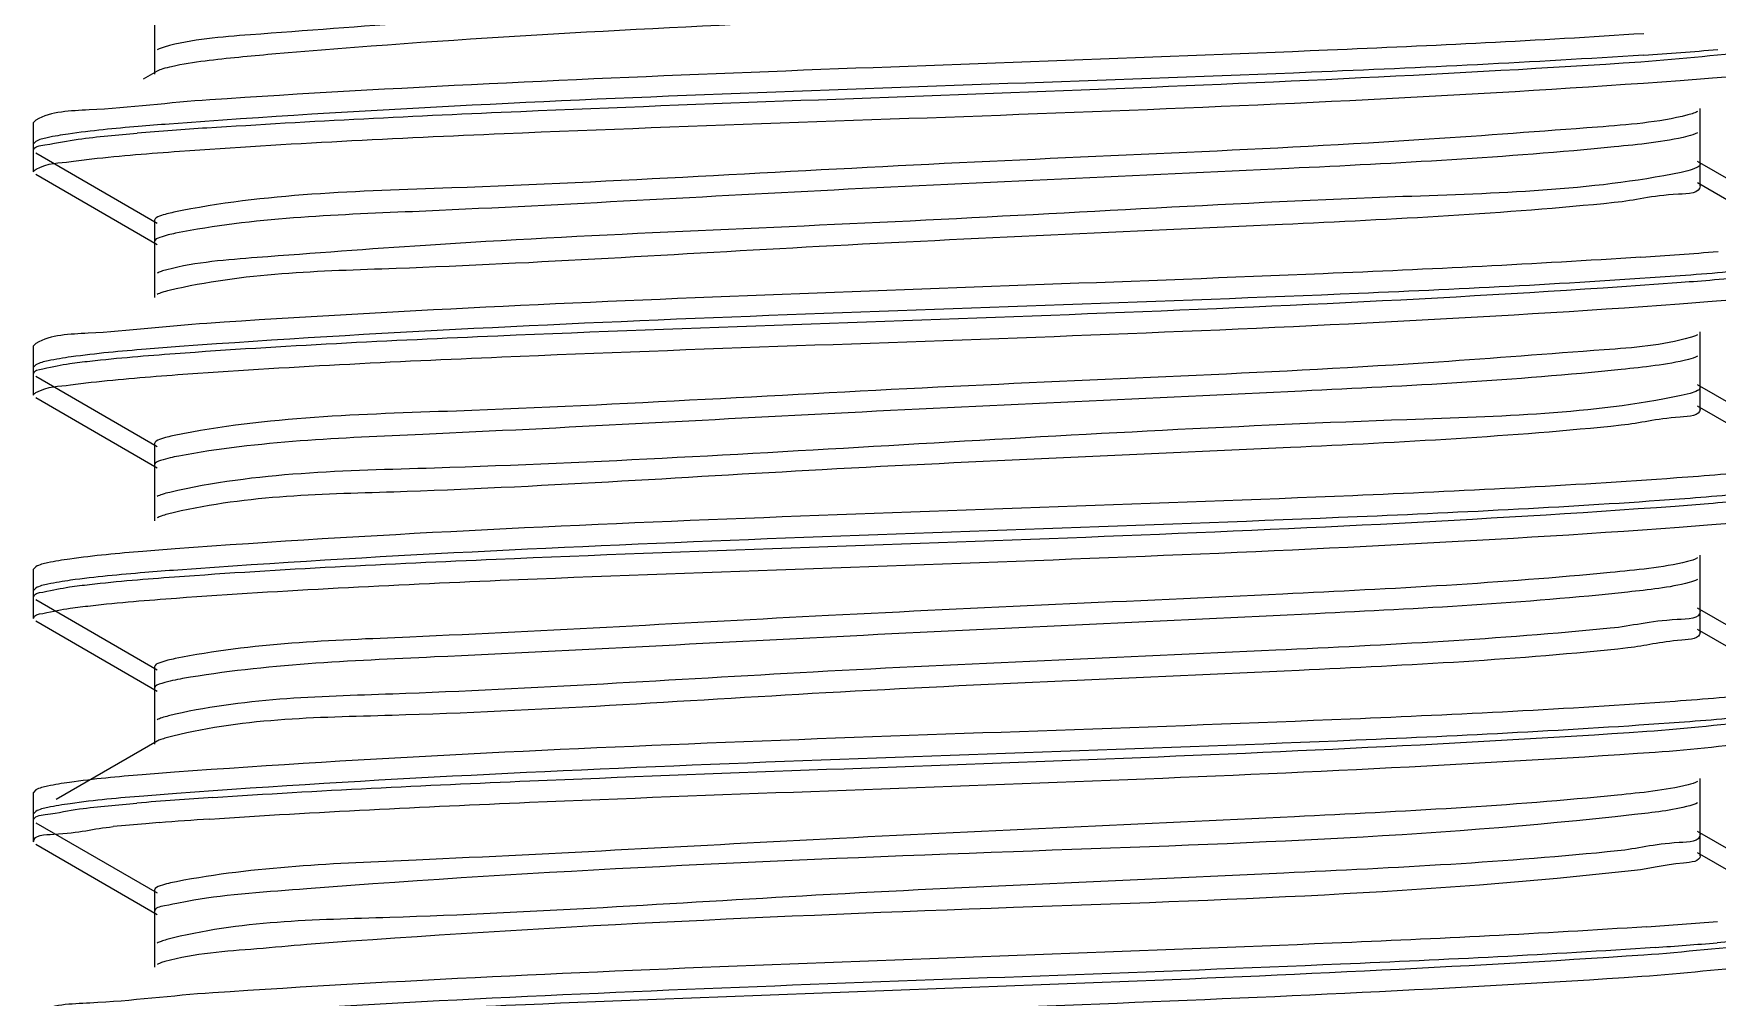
# Model space of a CAD drawing. Extents: x 27938 to 1507990, y 110129 to 923079.
# Drawn here: x 526352.9 to 526532.3, y 383488.3 to 383591.1 of the extents above; entities that cross this region are included whole.
import ezdxf

# ---------------------------------------------------------------- set-up
doc = ezdxf.new("R2010")
doc.units = 0
doc.header["$LTSCALE"] = 1000
doc.header["$MEASUREMENT"] = 0

msp = doc.modelspace()

# ---------------------------------------------------------------- linework, layer by layer
at = {"linetype": 'Continuous'}
for p, q in [((526365.75, 383595.03), (526365.75, 383589.08)), ((526365.75, 383592.75), (526365.75, 383586.8)), ((526366.01, 383587.1), (526364.54, 383586.25)), ((526530.47, 383577.17), (526530.47, 383583.12)), ((526353.09, 383581.9), (526352.86, 383581.63)), ((526352.86, 383578.66), (526352.86, 383581.63)), ((526352.86, 383578.66), (526352.86, 383581.63)), ((526353.09, 383579.62), (526352.86, 383579.36)), ((526352.86, 383576.38), (526352.86, 383579.36)), ((526352.86, 383576.38), (526352.86, 383579.36)), ((526530.47, 383574.89), (526530.47, 383580.84)), ((526353.09, 383578.4), (526366.01, 383570.91)), ((526543.14, 383569.99), (526530.21, 383577.47)), ((526353.09, 383576.12), (526366.01, 383568.64)), ((526529.15, 383576.49), (526528.44, 383576.32)), ((526543.14, 383567.71), (526530.21, 383575.19)), ((526365.75, 383571.22), (526365.75, 383565.26)), ((526365.75, 383568.94), (526365.75, 383562.98)), ((526353.09, 383558.08), (526352.86, 383557.82)), ((526352.86, 383554.84), (526352.86, 383557.82)), ((526352.86, 383554.84), (526352.86, 383557.82)), ((526530.47, 383553.36), (526530.47, 383559.31)), ((526530.47, 383551.08), (526530.47, 383557.03)), ((526353.09, 383555.8), (526352.86, 383555.54)), ((526352.86, 383552.57), (526352.86, 383555.54)), ((526352.86, 383552.57), (526352.86, 383555.54)), ((526353.09, 383554.58), (526366.01, 383547.1)), ((526529.43, 383552.75), (526528.47, 383552.52)), ((526543.14, 383546.18), (526530.21, 383553.66)), ((526353.09, 383552.31), (526366.01, 383544.82)), ((526543.14, 383543.9), (526530.21, 383551.38)), ((526365.75, 383547.4), (526365.75, 383541.45)), ((526365.75, 383545.12), (526365.75, 383539.17)), ((526530.47, 383529.54), (526530.47, 383535.5)), ((526353.09, 383534.27), (526352.86, 383534.01)), ((526352.86, 383531.03), (526352.86, 383534.01)), ((526352.86, 383531.03), (526352.86, 383534.01)), ((526530.47, 383527.26), (526530.47, 383533.22)), ((526353.09, 383531.99), (526352.86, 383531.73)), ((526352.86, 383528.75), (526352.86, 383531.73)), ((526352.86, 383528.75), (526352.86, 383531.73)), ((526353.09, 383530.77), (526366.01, 383523.29)), ((526543.14, 383522.36), (526530.21, 383529.85)), ((526353.09, 383528.49), (526366.01, 383521.01)), ((526543.14, 383520.08), (526530.21, 383527.57)), ((526365.75, 383523.59), (526365.75, 383517.64)), ((526365.75, 383521.31), (526365.75, 383515.36)), ((526366.01, 383515.66), (526355.26, 383509.43)), ((526530.47, 383505.73), (526530.47, 383511.68)), ((526353.09, 383510.46), (526352.86, 383510.2)), ((526352.86, 383507.22), (526352.86, 383510.2)), ((526352.86, 383507.22), (526352.86, 383510.2)), ((526530.47, 383503.45), (526530.47, 383509.41)), ((526353.09, 383508.18), (526352.86, 383507.92)), ((526352.86, 383504.94), (526352.86, 383507.92)), ((526352.86, 383504.94), (526352.86, 383507.92)), ((526353.09, 383506.96), (526366.01, 383499.48)), ((526543.14, 383498.55), (526530.21, 383506.03)), ((526353.09, 383504.68), (526366.01, 383497.2)), ((526543.14, 383496.27), (526530.21, 383503.75)), ((526365.75, 383499.78), (526365.75, 383493.82)), ((526365.75, 383497.5), (526365.75, 383491.55))]:
    msp.add_line(p, q, dxfattribs=at)
for centre, radius, start, end in [((526496.78, 384013.18), 425.25, 273.7327, 274.7996), ((526398.87, 383164.13), 417.83, 93.7807, 94.8008), ((526496.38, 383996.68), 430.3, 273.7014, 274.7995), ((526399.72, 383081.95), 428.61, 93.7128, 94.7991), ((526384.75, 383262.02), 245.65, 94.6576, 95.467), ((526393.04, 383162.59), 345.43, 94.4503, 94.6873), ((526403.94, 383019.9), 488.53, 93.7928, 94.4265), ((526497.19, 383914.94), 419.97, 273.7666, 274.8009), ((526498.4, 383897.47), 404.72, 273.8647, 274.8037)]:
    msp.add_arc(centre, radius, start, end, dxfattribs=at)
for points, knots in [([(526528.37, 383600.12), (526518.51, 383598.11), (526490.59, 383597.49), (526445.8, 383594.68), (526404.88, 383593.26), (526378.81, 383591.17), (526369.75, 383590.54), (526366.78, 383589.68)], [0, 0, 0, 0, 0.186373, 0.513855, 0.833476, 0.942785, 1, 1, 1, 1]), ([(526520.55, 383596.82), (526510.85, 383595.89), (526463.4, 383593.18), (526415.86, 383592.18), (526378.24, 383588.91)], [0, 0, 0, 0, 0.20523, 1, 1, 1, 1]), ([(526524.46, 383591.11), (526513.23, 383590.36), (526462.3, 383587.92), (526411.3, 383586.7), (526371.64, 383584.05)], [0, 0, 0, 0, 0.220524, 1, 1, 1, 1]), ([(526524.15, 383588.11), (526528.55, 383588.41), (526534.71, 383589.26), (526541.43, 383589.32), (526543.14, 383590.3)], [0, 0, 0, 0, 0.691471, 1, 1, 1, 1]), ([(526366.78, 383589.68), (526366.63, 383589.63), (526366.37, 383589.55), (526366.11, 383589.44), (526366.01, 383589.38)], [0, 0, 0, 0, 0.572013, 1, 1, 1, 1]), ([(526524.46, 383588.83), (526512.67, 383588.05), (526460.28, 383585.54), (526407.82, 383584.51), (526367.31, 383581.47)], [0, 0, 0, 0, 0.225391, 1, 1, 1, 1]), ([(526378.24, 383588.91), (526377.07, 383588.81), (526373.5, 383588.46), (526369.92, 383588.11), (526367.56, 383587.59)], [0, 0, 0, 0, 0.327573, 1, 1, 1, 1]), ([(526367.56, 383587.59), (526367.24, 383587.52), (526366.72, 383587.39), (526366.2, 383587.21), (526366.01, 383587.1)], [0, 0, 0, 0, 0.601667, 1, 1, 1, 1]), ([(526371.31, 383581.06), (526382.46, 383581.81), (526433.41, 383584.26), (526484.41, 383585.49), (526524.15, 383588.11)], [0, 0, 0, 0, 0.219052, 1, 1, 1, 1]), ([(526528.35, 383586.13), (526529.5, 383586.21), (526533.23, 383586.51), (526536.97, 383586.84), (526539.53, 383587.21)], [0, 0, 0, 0, 0.307538, 1, 1, 1, 1]), ([(526368.41, 383578.57), (526379.93, 383579.41), (526433.25, 383582.01), (526486.64, 383583.05), (526528.35, 383586.13)], [0, 0, 0, 0, 0.216493, 1, 1, 1, 1]), ([(526371.64, 383584.05), (526367.34, 383583.77), (526361.32, 383582.93), (526354.76, 383582.85), (526353.09, 383581.9)], [0, 0, 0, 0, 0.691073, 1, 1, 1, 1]), ([(526367.31, 383581.47), (526366.2, 383581.39), (526362.61, 383581.1), (526359.02, 383580.77), (526356.54, 383580.41)], [0, 0, 0, 0, 0.307039, 1, 1, 1, 1]), ([(526529.15, 383582.44), (526526.02, 383581.63), (526516.75, 383580.94), (526490.4, 383578.93), (526449.59, 383577.47), (526405.11, 383574.68), (526377.5, 383574.08), (526367.79, 383572.06)], [0, 0, 0, 0, 0.060117, 0.171248, 0.491182, 0.816115, 1, 1, 1, 1]), ([(526530.21, 383582.82), (526530.08, 383582.74), (526529.73, 383582.6), (526529.37, 383582.5), (526529.15, 383582.44)], [0, 0, 0, 0, 0.414924, 1, 1, 1, 1]), ([(526352.86, 383578.66), (526352.86, 383579.1), (526355.23, 383579.38), (526356.42, 383579.71), (526357.61, 383579.86)], [0, 0, 0, 0, 0.271021, 1, 1, 1, 1]), ([(526356.54, 383580.41), (526355.79, 383580.3), (526354.64, 383580.1), (526353.46, 383579.83), (526353.09, 383579.62)], [0, 0, 0, 0, 0.641483, 1, 1, 1, 1]), ([(526530.21, 383580.54), (526529.89, 383580.36), (526526.94, 383579.56), (526523.95, 383579.3), (526521.33, 383579.04)], [0, 0, 0, 0, 0.123412, 1, 1, 1, 1]), ([(526352.86, 383576.38), (526352.86, 383576.5), (526354.28, 383577.39), (526355.58, 383577.3), (526356.85, 383577.48)], [0, 0, 0, 0, 0.088752, 1, 1, 1, 1]), ([(526356.85, 383577.48), (526357.58, 383577.58), (526361.43, 383578.05), (526365.29, 383578.35), (526368.41, 383578.57)], [0, 0, 0, 0, 0.191582, 1, 1, 1, 1]), ([(526521.33, 383579.04), (526509.8, 383577.88), (526482.06, 383576.46), (526439.33, 383574.62), (526399.85, 383572.28), (526376.28, 383571.47), (526367.99, 383569.82)], [0, 0, 0, 0, 0.226181, 0.54212, 0.834898, 1, 1, 1, 1]), ([(526528.44, 383576.32), (526518.73, 383574.31), (526491.1, 383573.71), (526446.62, 383570.91), (526405.8, 383569.45), (526379.46, 383567.44), (526370.2, 383566.75), (526367.06, 383565.94)], [0, 0, 0, 0, 0.183944, 0.508945, 0.828873, 0.939958, 1, 1, 1, 1]), ([(526530.47, 383577.17), (526530.47, 383577.01), (526529.93, 383576.69), (526529.49, 383576.58), (526529.15, 383576.49)], [0, 0, 0, 0, 0.311826, 1, 1, 1, 1]), ([(526530.47, 383574.89), (526530.48, 383574.06), (526525.76, 383574.01), (526523.61, 383573.32), (526521.33, 383573.09)], [0, 0, 0, 0, 0.265449, 1, 1, 1, 1]), ([(526521.33, 383573.09), (526509.57, 383571.91), (526481.31, 383570.46), (526437.97, 383568.67), (526398.55, 383566.09), (526375.19, 383565.6), (526367.31, 383563.72)], [0, 0, 0, 0, 0.229743, 0.549934, 0.842575, 1, 1, 1, 1]), ([(526367.79, 383572.06), (526367.27, 383571.95), (526366.66, 383571.81), (526365.75, 383571.44), (526365.75, 383571.22)], [0, 0, 0, 0, 0.705326, 1, 1, 1, 1]), ([(526367.99, 383569.82), (526367.42, 383569.71), (526366.77, 383569.56), (526365.75, 383569.18), (526365.75, 383568.94)], [0, 0, 0, 0, 0.707822, 1, 1, 1, 1]), ([(526524.15, 383567.28), (526512.88, 383566.53), (526461.93, 383564.1), (526410.93, 383562.88), (526371.31, 383560.22)], [0, 0, 0, 0, 0.221533, 1, 1, 1, 1]), ([(526367.06, 383565.94), (526366.85, 383565.89), (526366.49, 383565.78), (526366.15, 383565.64), (526366.01, 383565.56)], [0, 0, 0, 0, 0.584722, 1, 1, 1, 1]), ([(526528.35, 383565.29), (526516.93, 383564.45), (526463.62, 383561.85), (526410.22, 383560.78), (526368.41, 383557.74)], [0, 0, 0, 0, 0.214464, 1, 1, 1, 1]), ([(526528, 383564.57), (526529.17, 383564.65), (526532.99, 383564.95), (526536.81, 383565.29), (526539.43, 383565.66)], [0, 0, 0, 0, 0.307301, 1, 1, 1, 1]), ([(526539.53, 383566.37), (526538.82, 383566.27), (526535.1, 383565.81), (526531.37, 383565.51), (526528.35, 383565.29)], [0, 0, 0, 0, 0.191295, 1, 1, 1, 1]), ([(526367.31, 383563.72), (526367.05, 383563.66), (526366.61, 383563.54), (526366.18, 383563.38), (526366.01, 383563.29)], [0, 0, 0, 0, 0.593584, 1, 1, 1, 1]), ([(526367.94, 383557.01), (526379.39, 383557.85), (526432.74, 383560.45), (526486.18, 383561.51), (526528, 383564.57)], [0, 0, 0, 0, 0.214855, 1, 1, 1, 1]), ([(526528.28, 383562.31), (526529.44, 383562.4), (526533.19, 383562.69), (526536.94, 383563.03), (526539.52, 383563.39)], [0, 0, 0, 0, 0.30752, 1, 1, 1, 1]), ([(526368.21, 383554.75), (526379.71, 383555.59), (526433.07, 383558.19), (526486.51, 383559.23), (526528.28, 383562.31)], [0, 0, 0, 0, 0.215894, 1, 1, 1, 1]), ([(526371.31, 383560.22), (526367.09, 383559.94), (526361.18, 383559.12), (526354.73, 383559.03), (526353.09, 383558.08)], [0, 0, 0, 0, 0.690761, 1, 1, 1, 1]), ([(526368.41, 383557.74), (526367.22, 383557.65), (526363.36, 383557.35), (526359.5, 383557.01), (526356.85, 383556.64)], [0, 0, 0, 0, 0.307194, 1, 1, 1, 1]), ([(526529.43, 383558.71), (526526.46, 383557.84), (526517.4, 383557.21), (526491.32, 383555.12), (526450.4, 383553.71), (526405.62, 383550.89), (526377.71, 383550.28), (526367.85, 383548.26)], [0, 0, 0, 0, 0.057292, 0.16665, 0.48628, 0.813694, 1, 1, 1, 1]), ([(526530.21, 383559.01), (526530.11, 383558.95), (526529.85, 383558.84), (526529.59, 383558.75), (526529.43, 383558.71)], [0, 0, 0, 0, 0.427528, 1, 1, 1, 1]), ([(526356.85, 383556.64), (526356.03, 383556.53), (526354.77, 383556.31), (526353.49, 383556.03), (526353.09, 383555.8)], [0, 0, 0, 0, 0.64438, 1, 1, 1, 1]), ([(526356.71, 383555.93), (526357.42, 383556.03), (526361.15, 383556.48), (526364.91, 383556.78), (526367.94, 383557.01)], [0, 0, 0, 0, 0.191288, 1, 1, 1, 1]), ([(526530.21, 383556.73), (526529.91, 383556.56), (526527.22, 383555.8), (526524.47, 383555.56), (526522.07, 383555.3)], [0, 0, 0, 0, 0.125618, 1, 1, 1, 1]), ([(526352.86, 383554.84), (526352.86, 383555.21), (526354.75, 383555.53), (526355.74, 383555.79), (526356.71, 383555.93)], [0, 0, 0, 0, 0.274581, 1, 1, 1, 1]), ([(526356.79, 383553.66), (526357.52, 383553.76), (526361.32, 383554.22), (526365.13, 383554.52), (526368.21, 383554.75)], [0, 0, 0, 0, 0.191547, 1, 1, 1, 1]), ([(526522.07, 383555.3), (526510.76, 383554.12), (526483.27, 383552.72), (526440.66, 383550.84), (526400.8, 383548.56), (526376.87, 383547.66), (526368.32, 383546.07)], [0, 0, 0, 0, 0.221386, 0.535783, 0.830497, 1, 1, 1, 1]), ([(526352.86, 383552.57), (526352.86, 383552.69), (526354.26, 383553.57), (526355.55, 383553.48), (526356.79, 383553.66)], [0, 0, 0, 0, 0.089007, 1, 1, 1, 1]), ([(526528.47, 383552.52), (526518.9, 383550.51), (526491.57, 383549.88), (526447.33, 383547.41), (526403.49, 383544.75), (526376.57, 383544.35), (526367.37, 383542.2)], [0, 0, 0, 0, 0.181847, 0.504414, 0.824494, 1, 1, 1, 1]), ([(526530.47, 383553.36), (526530.47, 383553.22), (526530.06, 383552.93), (526529.7, 383552.83), (526529.43, 383552.75)], [0, 0, 0, 0, 0.322524, 1, 1, 1, 1]), ([(526530.47, 383551.08), (526530.48, 383550.31), (526526.16, 383550.2), (526524.17, 383549.57), (526522.07, 383549.35)], [0, 0, 0, 0, 0.266197, 1, 1, 1, 1]), ([(526522.07, 383549.35), (526510.36, 383548.13), (526481.95, 383546.68), (526438.26, 383544.9), (526398.53, 383542.19), (526374.95, 383541.85), (526367.12, 383539.86)], [0, 0, 0, 0, 0.227539, 0.549411, 0.843947, 1, 1, 1, 1]), ([(526367.85, 383548.26), (526367.32, 383548.15), (526366.69, 383548.01), (526365.75, 383547.63), (526365.75, 383547.4)], [0, 0, 0, 0, 0.706097, 1, 1, 1, 1]), ([(526368.32, 383546.07), (526367.67, 383545.95), (526366.93, 383545.78), (526365.75, 383545.39), (526365.75, 383545.12)], [0, 0, 0, 0, 0.71182, 1, 1, 1, 1]), ([(526528, 383543.73), (526516.5, 383542.89), (526463.14, 383540.29), (526409.71, 383539.25), (526367.94, 383536.17)], [0, 0, 0, 0, 0.215925, 1, 1, 1, 1]), ([(526539.43, 383544.82), (526538.71, 383544.72), (526534.91, 383544.26), (526531.09, 383543.96), (526528, 383543.73)], [0, 0, 0, 0, 0.191493, 1, 1, 1, 1]), ([(526367.37, 383542.2), (526367.1, 383542.14), (526366.63, 383542.02), (526366.18, 383541.85), (526366.01, 383541.75)], [0, 0, 0, 0, 0.595809, 1, 1, 1, 1]), ([(526527.8, 383540.74), (526528.99, 383540.83), (526532.86, 383541.13), (526536.72, 383541.47), (526539.38, 383541.84)], [0, 0, 0, 0, 0.307277, 1, 1, 1, 1]), ([(526539.52, 383542.56), (526538.81, 383542.45), (526535.07, 383542), (526531.32, 383541.7), (526528.28, 383541.47)], [0, 0, 0, 0, 0.191309, 1, 1, 1, 1]), ([(526367.12, 383539.86), (526366.9, 383539.81), (526366.52, 383539.7), (526366.15, 383539.55), (526366.01, 383539.47)], [0, 0, 0, 0, 0.586461, 1, 1, 1, 1]), ([(526367.88, 383533.19), (526379.29, 383534.03), (526432.6, 383536.63), (526485.99, 383537.7), (526527.8, 383540.74)], [0, 0, 0, 0, 0.214447, 1, 1, 1, 1]), ([(526528.28, 383541.47), (526516.84, 383540.63), (526463.48, 383538.03), (526410.04, 383536.97), (526368.21, 383533.91)], [0, 0, 0, 0, 0.214866, 1, 1, 1, 1]), ([(526368.08, 383530.93), (526379.57, 383531.77), (526432.96, 383534.37), (526486.42, 383535.42), (526528.24, 383538.49)], [0, 0, 0, 0, 0.215499, 1, 1, 1, 1]), ([(526528.24, 383538.49), (526529.39, 383538.58), (526533.16, 383538.87), (526536.92, 383539.21), (526539.51, 383539.58)], [0, 0, 0, 0, 0.307507, 1, 1, 1, 1]), ([(526356.71, 383535.09), (526355.92, 383534.98), (526354.71, 383534.77), (526353.47, 383534.49), (526353.09, 383534.27)], [0, 0, 0, 0, 0.642908, 1, 1, 1, 1]), ([(526367.94, 383536.17), (526366.79, 383536.09), (526363.04, 383535.79), (526359.29, 383535.45), (526356.71, 383535.09)], [0, 0, 0, 0, 0.307539, 1, 1, 1, 1]), ([(526530.21, 383535.2), (526529.88, 383535), (526526.79, 383534.18), (526523.65, 383533.92), (526520.9, 383533.65)], [0, 0, 0, 0, 0.122258, 1, 1, 1, 1]), ([(526356.79, 383532.82), (526355.99, 383532.71), (526354.75, 383532.49), (526353.48, 383532.22), (526353.09, 383531.99)], [0, 0, 0, 0, 0.64385, 1, 1, 1, 1]), ([(526356.69, 383532.11), (526357.4, 383532.21), (526361.12, 383532.67), (526364.86, 383532.97), (526367.88, 383533.19)], [0, 0, 0, 0, 0.191269, 1, 1, 1, 1]), ([(526368.21, 383533.91), (526367.04, 383533.83), (526363.23, 383533.53), (526359.42, 383533.19), (526356.79, 383532.82)], [0, 0, 0, 0, 0.30725, 1, 1, 1, 1]), ([(526520.9, 383533.65), (526509.29, 383532.51), (526481.51, 383531.08), (526438.81, 383529.25), (526399.54, 383526.91), (526376.14, 383526.12), (526367.94, 383524.47)], [0, 0, 0, 0, 0.228282, 0.544405, 0.836128, 1, 1, 1, 1]), ([(526530.21, 383532.92), (526529.94, 383532.75), (526527.48, 383532.04), (526524.97, 383531.81), (526522.78, 383531.57)], [0, 0, 0, 0, 0.127999, 1, 1, 1, 1]), ([(526352.86, 383531.03), (526352.86, 383531.4), (526354.74, 383531.72), (526355.73, 383531.97), (526356.69, 383532.11)], [0, 0, 0, 0, 0.274666, 1, 1, 1, 1]), ([(526356.75, 383529.84), (526357.47, 383529.94), (526361.24, 383530.4), (526365.02, 383530.7), (526368.08, 383530.93)], [0, 0, 0, 0, 0.191427, 1, 1, 1, 1]), ([(526522.78, 383531.57), (526511.72, 383530.36), (526484.54, 383528.98), (526442.11, 383527.07), (526401.9, 383524.85), (526377.59, 383523.86), (526368.74, 383522.34)], [0, 0, 0, 0, 0.21628, 0.528744, 0.825398, 1, 1, 1, 1]), ([(526352.86, 383528.75), (526352.86, 383529.13), (526354.77, 383529.44), (526355.77, 383529.7), (526356.75, 383529.84)], [0, 0, 0, 0, 0.274358, 1, 1, 1, 1]), ([(526530.47, 383529.54), (526530.48, 383528.68), (526525.53, 383528.67), (526523.29, 383527.93), (526520.9, 383527.7)], [0, 0, 0, 0, 0.265093, 1, 1, 1, 1]), ([(526520.9, 383527.7), (526509.05, 383526.53), (526480.72, 383525.08), (526437.39, 383523.31), (526398.2, 383520.7), (526375.02, 383520.25), (526367.24, 383518.36)], [0, 0, 0, 0, 0.23203, 0.552577, 0.844133, 1, 1, 1, 1]), ([(526530.47, 383527.26), (526530.48, 383526.56), (526526.54, 383526.39), (526524.71, 383525.82), (526522.78, 383525.61)], [0, 0, 0, 0, 0.267101, 1, 1, 1, 1]), ([(526522.78, 383525.61), (526511.14, 383524.34), (526482.62, 383522.91), (526438.62, 383521.13), (526398.57, 383518.3), (526374.76, 383518.11), (526366.97, 383516.01)], [0, 0, 0, 0, 0.225089, 0.548455, 0.844944, 1, 1, 1, 1]), ([(526367.94, 383524.47), (526367.38, 383524.35), (526366.74, 383524.21), (526365.75, 383523.82), (526365.75, 383523.59)], [0, 0, 0, 0, 0.707145, 1, 1, 1, 1]), ([(526368.74, 383522.34), (526367.99, 383522.21), (526367.16, 383522.01), (526365.75, 383521.62), (526365.75, 383521.31)], [0, 0, 0, 0, 0.715974, 1, 1, 1, 1]), ([(526539.38, 383521), (526538.65, 383520.9), (526534.8, 383520.44), (526530.93, 383520.13), (526527.8, 383519.91)], [0, 0, 0, 0, 0.191494, 1, 1, 1, 1]), ([(526367.24, 383518.36), (526366.99, 383518.3), (526366.58, 383518.19), (526366.17, 383518.03), (526366.01, 383517.94)], [0, 0, 0, 0, 0.591238, 1, 1, 1, 1]), ([(526527.8, 383519.91), (526516.28, 383519.07), (526462.97, 383516.47), (526409.58, 383515.43), (526367.88, 383512.35)], [0, 0, 0, 0, 0.216529, 1, 1, 1, 1]), ([(526524.78, 383516.72), (526529.03, 383517), (526534.99, 383517.83), (526541.48, 383517.92), (526543.14, 383518.86)], [0, 0, 0, 0, 0.690877, 1, 1, 1, 1]), ([(526539.51, 383518.74), (526538.79, 383518.64), (526535.04, 383518.18), (526531.28, 383517.88), (526528.24, 383517.66)], [0, 0, 0, 0, 0.191315, 1, 1, 1, 1]), ([(526528.24, 383517.66), (526516.77, 383516.81), (526463.38, 383514.21), (526409.92, 383513.16), (526368.08, 383510.09)], [0, 0, 0, 0, 0.215146, 1, 1, 1, 1]), ([(526371.96, 383509.66), (526383.21, 383510.41), (526434.15, 383512.85), (526485.15, 383514.06), (526524.78, 383516.72)], [0, 0, 0, 0, 0.22115, 1, 1, 1, 1]), ([(526525.68, 383514.5), (526529.72, 383514.78), (526535.38, 383515.56), (526541.56, 383515.68), (526543.14, 383516.59)], [0, 0, 0, 0, 0.689986, 1, 1, 1, 1]), ([(526366.97, 383516.01), (526366.78, 383515.96), (526366.45, 383515.86), (526366.14, 383515.73), (526366.01, 383515.66)], [0, 0, 0, 0, 0.579977, 1, 1, 1, 1]), ([(526371.62, 383507.36), (526382.97, 383508.12), (526434.32, 383510.58), (526485.74, 383511.76), (526525.68, 383514.5)], [0, 0, 0, 0, 0.221314, 1, 1, 1, 1]), ([(526356.69, 383511.27), (526355.9, 383511.16), (526354.7, 383510.95), (526353.47, 383510.68), (526353.09, 383510.46)], [0, 0, 0, 0, 0.642723, 1, 1, 1, 1]), ([(526367.88, 383512.35), (526366.73, 383512.27), (526362.99, 383511.97), (526359.26, 383511.64), (526356.69, 383511.27)], [0, 0, 0, 0, 0.307563, 1, 1, 1, 1]), ([(526530.21, 383511.38), (526529.9, 383511.2), (526527.07, 383510.42), (526524.19, 383510.17), (526521.66, 383509.91)], [0, 0, 0, 0, 0.124368, 1, 1, 1, 1]), ([(526368.08, 383510.09), (526366.92, 383510), (526363.14, 383509.71), (526359.35, 383509.37), (526356.75, 383509)], [0, 0, 0, 0, 0.307384, 1, 1, 1, 1]), ([(526521.66, 383509.91), (526510.22, 383508.75), (526482.56, 383507.33), (526439.85, 383505.47), (526400.2, 383503.15), (526376.48, 383502.31), (526368.09, 383500.68)], [0, 0, 0, 0, 0.224238, 0.539714, 0.833345, 1, 1, 1, 1]), ([(526352.86, 383507.22), (526352.86, 383507.68), (526355.3, 383507.95), (526356.52, 383508.28), (526357.74, 383508.44)], [0, 0, 0, 0, 0.270586, 1, 1, 1, 1]), ([(526356.75, 383509), (526355.95, 383508.89), (526354.73, 383508.68), (526353.48, 383508.4), (526353.09, 383508.18)], [0, 0, 0, 0, 0.643403, 1, 1, 1, 1]), ([(526523.47, 383507.83), (526501.51, 383505.33), (526454.22, 383503.94), (526407.03, 383501.85), (526381.97, 383499.92)], [0, 0, 0, 0, 0.467917, 1, 1, 1, 1]), ([(526530.21, 383509.1), (526529.96, 383508.95), (526527.73, 383508.28), (526525.45, 383508.06), (526523.47, 383507.83)], [0, 0, 0, 0, 0.130558, 1, 1, 1, 1]), ([(526352.86, 383504.94), (526352.86, 383505.7), (526357.24, 383505.7), (526359.23, 383506.35), (526361.35, 383506.55)], [0, 0, 0, 0, 0.263956, 1, 1, 1, 1]), ([(526530.47, 383505.73), (526530.48, 383504.93), (526525.94, 383504.85), (526523.86, 383504.19), (526521.66, 383503.96)], [0, 0, 0, 0, 0.265763, 1, 1, 1, 1]), ([(526521.66, 383503.96), (526509.84, 383502.75), (526481.35, 383501.3), (526437.66, 383499.54), (526398.15, 383496.79), (526374.75, 383496.51), (526367.04, 383494.5)], [0, 0, 0, 0, 0.229965, 0.552316, 0.845738, 1, 1, 1, 1]), ([(526530.47, 383503.45), (526530.48, 383502.81), (526526.91, 383502.58), (526525.22, 383502.08), (526523.47, 383501.88)], [0, 0, 0, 0, 0.268181, 1, 1, 1, 1]), ([(526368.09, 383500.68), (526367.5, 383500.57), (526366.82, 383500.41), (526365.75, 383500.03), (526365.75, 383499.78)], [0, 0, 0, 0, 0.709136, 1, 1, 1, 1]), ([(526523.47, 383501.88), (526501.51, 383499.37), (526454.22, 383497.98), (526407.03, 383495.9), (526381.97, 383493.97)], [0, 0, 0, 0, 0.467917, 1, 1, 1, 1]), ([(526381.97, 383499.92), (526377.94, 383499.61), (526372.34, 383499.26), (526367.76, 383498.28), (526365.75, 383497.9), (526365.75, 383497.5)], [0, 0, 0, 0, 0.734363, 0.926776, 1, 1, 1, 1]), ([(526524.78, 383495.88), (526513.61, 383495.13), (526462.67, 383492.69), (526411.68, 383491.46), (526371.96, 383488.83)], [0, 0, 0, 0, 0.219461, 1, 1, 1, 1]), ([(526524.47, 383492.88), (526528.79, 383493.17), (526534.85, 383494.01), (526541.46, 383494.09), (526543.14, 383495.05)], [0, 0, 0, 0, 0.691179, 1, 1, 1, 1]), ([(526367.04, 383494.5), (526366.84, 383494.44), (526366.49, 383494.34), (526366.15, 383494.2), (526366.01, 383494.13)], [0, 0, 0, 0, 0.58329, 1, 1, 1, 1]), ([(526381.97, 383493.97), (526380.19, 383493.83), (526375.15, 383493.35), (526370.01, 383493.06), (526366.84, 383492.16)], [0, 0, 0, 0, 0.35135, 1, 1, 1, 1]), ([(526525.68, 383493.66), (526514.51, 383492.9), (526463.16, 383490.42), (526411.75, 383489.2), (526371.62, 383486.52)], [0, 0, 0, 0, 0.217709, 1, 1, 1, 1]), ([(526366.84, 383492.16), (526366.68, 383492.12), (526366.39, 383492.03), (526366.12, 383491.91), (526366.01, 383491.85)], [0, 0, 0, 0, 0.574371, 1, 1, 1, 1]), ([(526371.65, 383485.83), (526382.85, 383486.57), (526433.79, 383489.02), (526484.78, 383490.24), (526524.47, 383492.88)], [0, 0, 0, 0, 0.220122, 1, 1, 1, 1]), ([(526524.26, 383490.59), (526528.64, 383490.88), (526534.76, 383491.73), (526541.44, 383491.8), (526543.14, 383492.77)], [0, 0, 0, 0, 0.691368, 1, 1, 1, 1]), ([(526371.43, 383483.53), (526382.6, 383484.28), (526433.54, 383486.73), (526484.54, 383487.96), (526524.26, 383490.59)], [0, 0, 0, 0, 0.219436, 1, 1, 1, 1]), ([(526371.96, 383488.83), (526367.59, 383488.54), (526361.47, 383487.69), (526354.79, 383487.62), (526353.09, 383486.64)], [0, 0, 0, 0, 0.691379, 1, 1, 1, 1])]:
    msp.add_open_spline(points, degree=3, knots=knots, dxfattribs=at)
for points in [[(526357.61, 383579.86), (526359.7, 383580.13), (526361.8, 383580.32), (526363.9, 383580.5)], [(526357.74, 383508.44), (526359.77, 383508.69), (526361.82, 383508.88), (526363.86, 383509.06)], [(526538.84, 383494.84), (526536.66, 383494.55), (526534.48, 383494.35), (526532.29, 383494.17)]]:
    msp.add_open_spline(points, degree=3, dxfattribs=at)

doc.saveas('drawing.dxf')
